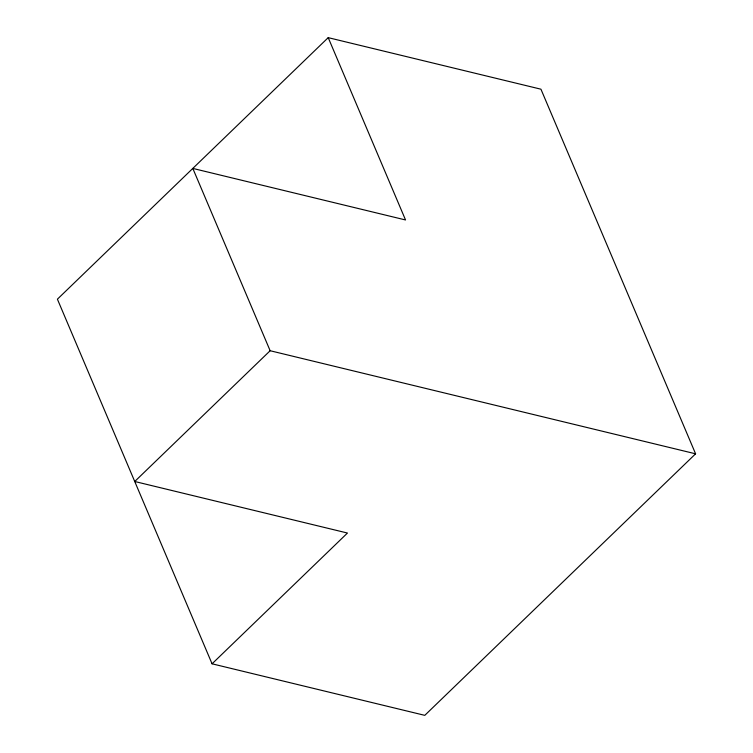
<?xml version="1.0" encoding="UTF-8"?>
<svg xmlns="http://www.w3.org/2000/svg" width="753" height="753" viewBox="0 0 753 753"><rect width="100%" height="100%" fill="white"/><g stroke="black" fill="none" stroke-linecap="round" stroke-linejoin="round"><path stroke-width="1.13" d="M328.214 37.65L57.407 299.186L212.064 663.807L424.786 715.35L695.593 453.814L540.936 89.193L328.214 37.65L405.538 219.961L192.815 168.418L270.139 350.729L695.593 453.814M270.139 350.729L134.74 481.496L347.462 533.039L212.064 663.807"/></g></svg>
